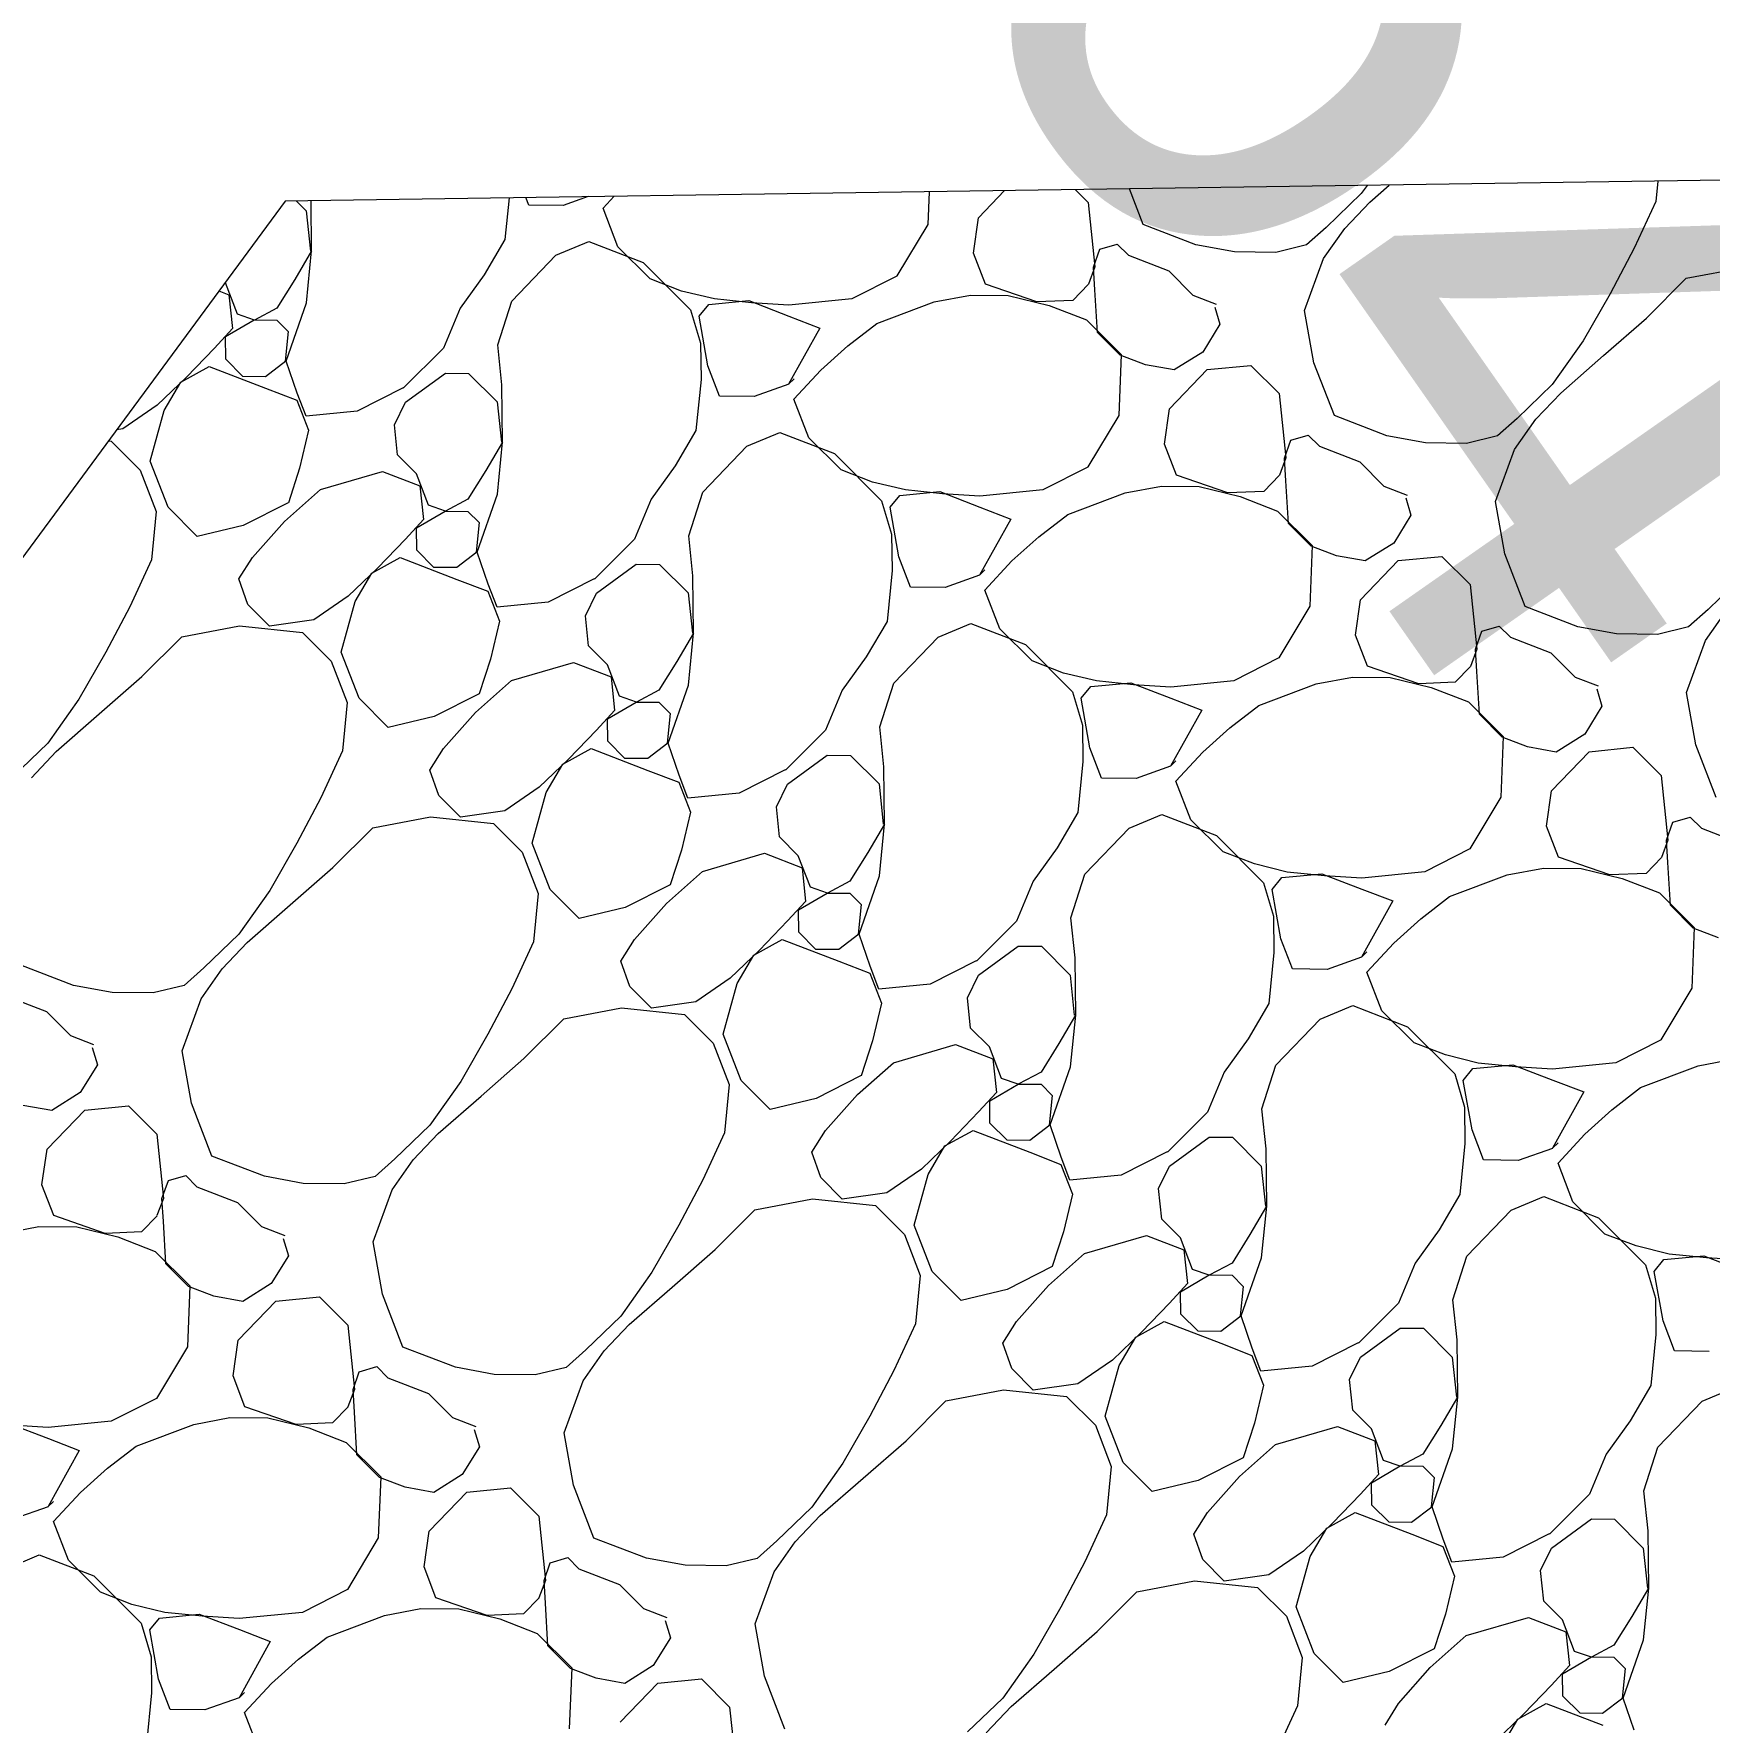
# Model space of a CAD drawing. Header units: feet. Extents: x 47819 to 50150, y 49272 to 50730.
# Drawn here: x 49392.69 to 49402.64, y 50498.2 to 50508.23 of the extents above; entities that cross this region are included whole.
import ezdxf
from ezdxf.enums import TextEntityAlignment as Align

# ---------------------------------------------------------------- set-up
doc = ezdxf.new("R2010")
doc.units = ezdxf.units.FT
doc.header["$MEASUREMENT"] = 0
doc.linetypes.add('R W Line', pattern=[250, 200, -10, 10, -10, 10, -10])
for name, color, linetype, lineweight in [('Level 22', 1, 'Continuous', 0), ('Level 30', 1, 'Continuous', 0), ('Level 4', 1, 'Continuous', 0)]:
    doc.layers.add(name, color=color, linetype=linetype, lineweight=lineweight)
doc.styles.get("Standard").update_dxf_attribs({"font": 'ARIAL.TTF'})

msp = doc.modelspace()

# ---------------------------------------------------------------- hatches: boundary and pattern name
at = {"layer": 'Level 30', "linetype": 'Continuous', "lineweight": 0}
msp.add_hatch(color=5, dxfattribs=at).paths.add_polyline_path([(49417.717, 50518.324, 0.448698), (49406.754, 50499.248, 0.448688), (49388.759, 50514.462), (49392.728, 50515.525), (49396.139, 50515.86), (49402.065, 50516.028), (49403.743, 50515.86), (49410.396, 50516.476), (49414.645, 50517.315)])

# ---------------------------------------------------------------- linework, layer by layer
at = {"layer": 'Level 30', "color": 1, "linetype": 'Continuous', "lineweight": 0}
for p, q in [((49429.523, 50507.749), (49394.181, 50507.24)), ((49400.61, 50507.333), (49400.575, 50507.284)), ((49400.625, 50507.234), (49400.74, 50507.334)), ((49402.337, 50507.357), (49402.326, 50507.238)), ((49394.181, 50507.24), (49385.373, 50495.295)), ((49394.246, 50507.241), (49394.306, 50507.181)), ((49394.338, 50506.943), (49394.335, 50507.242)), ((49395.511, 50507.259), (49395.487, 50507.011)), ((49395.628, 50507.216), (49395.61, 50507.261)), ((49395.982, 50507.266), (49395.833, 50507.214)), ((49396.07, 50507.197), (49396.135, 50507.268)), ((49398.007, 50507.295), (49397.999, 50507.101)), ((49398.301, 50507.14), (49398.456, 50507.302)), ((49398.875, 50507.308), (49398.952, 50507.231)), ((49399.28, 50507.1), (49399.198, 50507.312)), ((49400.575, 50507.284), (49400.366, 50507.082)), ((49400.477, 50507.077), (49400.625, 50507.234)), ((49402.326, 50507.238), (49402.197, 50506.959)), ((49394.306, 50507.181), (49394.331, 50506.942)), ((49395.833, 50507.214), (49395.628, 50507.216)), ((49396.158, 50506.968), (49396.07, 50507.197)), ((49398.271, 50506.93), (49398.301, 50507.14)), ((49398.952, 50507.231), (49398.992, 50506.848)), ((49397.999, 50507.101), (49397.815, 50506.795)), ((49399.592, 50506.979), (49399.28, 50507.1)), ((49400.367, 50507.082), (49400.25, 50506.979)), ((49400.351, 50506.899), (49400.477, 50507.077)), ((49394.337, 50506.943), (49394.238, 50506.773)), ((49394.308, 50506.634), (49394.338, 50506.943)), ((49395.487, 50507.011), (49395.363, 50506.801)), ((49395.79, 50506.918), (49395.985, 50506.999)), ((49395.985, 50506.999), (49396.309, 50506.874)), ((49396.349, 50506.777), (49396.158, 50506.968)), ((49398.984, 50506.847), (49399.021, 50506.954)), ((49399.021, 50506.954), (49399.125, 50506.984)), ((49399.125, 50506.984), (49399.191, 50506.918)), ((49399.822, 50506.938), (49399.592, 50506.979)), ((49400.067, 50506.935), (49399.822, 50506.938)), ((49400.25, 50506.979), (49400.067, 50506.935)), ((49402.197, 50506.959), (49402.054, 50506.689)), ((49395.528, 50506.645), (49395.79, 50506.918)), ((49396.309, 50506.874), (49396.59, 50506.593)), ((49398.342, 50506.746), (49398.271, 50506.93)), ((49398.992, 50506.848), (49398.954, 50506.745)), ((49398.992, 50506.713), (49398.984, 50506.847)), ((49399.191, 50506.918), (49399.432, 50506.825)), ((49400.238, 50506.59), (49400.351, 50506.899)), ((49402.506, 50506.781), (49402.849, 50506.845)), ((49393.826, 50506.754), (49393.824, 50506.756)), ((49393.898, 50506.567), (49393.826, 50506.754)), ((49394.238, 50506.773), (49394.132, 50506.603)), ((49395.363, 50506.801), (49395.221, 50506.603)), ((49396.535, 50506.705), (49396.349, 50506.777)), ((49397.816, 50506.794), (49397.548, 50506.659)), ((49398.647, 50506.641), (49398.342, 50506.746)), ((49398.954, 50506.745), (49398.862, 50506.649)), ((49399.432, 50506.825), (49399.575, 50506.681)), ((49402.269, 50506.544), (49402.506, 50506.781)), ((49393.787, 50506.706), (49393.847, 50506.682)), ((49393.847, 50506.682), (49393.867, 50506.483)), ((49394.186, 50506.289), (49394.308, 50506.634)), ((49395.445, 50506.385), (49395.528, 50506.645)), ((49396.731, 50506.658), (49396.535, 50506.705)), ((49396.699, 50506.625), (49396.935, 50506.648)), ((49396.952, 50506.635), (49396.731, 50506.658)), ((49396.935, 50506.648), (49397.173, 50506.556)), ((49397.173, 50506.622), (49396.952, 50506.635)), ((49397.548, 50506.659), (49397.173, 50506.622)), ((49397.696, 50506.512), (49398.037, 50506.641)), ((49398.037, 50506.641), (49398.253, 50506.681)), ((49398.253, 50506.681), (49398.477, 50506.678)), ((49398.477, 50506.678), (49398.72, 50506.619)), ((49398.862, 50506.649), (49398.647, 50506.641)), ((49399.007, 50506.459), (49398.992, 50506.713)), ((49399.575, 50506.681), (49399.712, 50506.628)), ((49402.054, 50506.689), (49401.894, 50506.409)), ((49393.827, 50506.434), (49393.997, 50506.533)), ((49393.998, 50506.532), (49393.898, 50506.567)), ((49393.997, 50506.533), (49394.132, 50506.531)), ((49394.132, 50506.603), (49393.998, 50506.532)), ((49394.132, 50506.531), (49394.199, 50506.465)), ((49395.221, 50506.603), (49395.121, 50506.365)), ((49396.59, 50506.593), (49396.649, 50506.395)), ((49396.641, 50506.555), (49396.699, 50506.625)), ((49396.693, 50506.26), (49396.641, 50506.555)), ((49397.173, 50506.556), (49397.357, 50506.485)), ((49398.72, 50506.619), (49398.943, 50506.533)), ((49398.943, 50506.533), (49399.149, 50506.328)), ((49399.704, 50506.61), (49399.735, 50506.508)), ((49400.293, 50506.279), (49400.238, 50506.59)), ((49402.014, 50506.322), (49402.269, 50506.544)), ((49393.867, 50506.483), (49393.761, 50506.366)), ((49393.829, 50506.3), (49393.827, 50506.434)), ((49394.199, 50506.465), (49394.181, 50506.289)), ((49397.357, 50506.485), (49397.172, 50506.151)), ((49397.524, 50506.379), (49397.696, 50506.512)), ((49399.142, 50506.324), (49399.007, 50506.459)), ((49399.735, 50506.508), (49399.633, 50506.342)), ((49393.761, 50506.366), (49393.594, 50506.193)), ((49395.121, 50506.365), (49394.883, 50506.128)), ((49395.469, 50506.147), (49395.445, 50506.385)), ((49396.649, 50506.395), (49396.652, 50506.179)), ((49397.364, 50506.235), (49397.524, 50506.379)), ((49399.633, 50506.342), (49399.464, 50506.236)), ((49401.894, 50506.409), (49401.71, 50506.149)), ((49393.561, 50506.164), (49393.729, 50506.257)), ((49393.729, 50506.257), (49394.065, 50506.127)), ((49393.93, 50506.198), (49393.829, 50506.3)), ((49394.185, 50506.289), (49394.065, 50506.196)), ((49394.252, 50506.099), (49394.186, 50506.289)), ((49396.762, 50506.081), (49396.693, 50506.26)), ((49397.204, 50506.063), (49397.364, 50506.235)), ((49399.149, 50506.328), (49399.134, 50505.966)), ((49399.293, 50506.266), (49399.142, 50506.324)), ((49399.464, 50506.236), (49399.293, 50506.266)), ((49399.436, 50506.005), (49399.66, 50506.238)), ((49399.66, 50506.238), (49399.919, 50506.263)), ((49399.919, 50506.263), (49400.087, 50506.096)), ((49400.415, 50505.965), (49400.293, 50506.279)), ((49401.76, 50506.099), (49402.014, 50506.322)), ((49393.594, 50506.193), (49393.421, 50506.027)), ((49393.462, 50505.995), (49393.561, 50506.164)), ((49394.065, 50506.196), (49393.93, 50506.198)), ((49394.882, 50506.13), (49394.609, 50505.992)), ((49394.896, 50506.045), (49395.133, 50506.218)), ((49395.133, 50506.218), (49395.27, 50506.216)), ((49395.27, 50506.216), (49395.441, 50506.046)), ((49395.473, 50505.808), (49395.469, 50506.147)), ((49396.652, 50506.179), (49396.622, 50505.876)), ((49397.173, 50506.151), (49396.968, 50506.079)), ((49397.172, 50506.151), (49397.205, 50506.183)), ((49401.71, 50506.149), (49401.501, 50505.947)), ((49394.065, 50506.127), (49394.251, 50506.056)), ((49394.251, 50506.056), (49394.319, 50505.878)), ((49394.305, 50505.962), (49394.252, 50506.099)), ((49394.831, 50505.911), (49394.896, 50506.045)), ((49395.441, 50506.046), (49395.466, 50505.807)), ((49396.968, 50506.079), (49396.762, 50506.081)), ((49397.293, 50505.833), (49397.204, 50506.063)), ((49400.087, 50506.096), (49400.127, 50505.713)), ((49401.612, 50505.943), (49401.76, 50506.099)), ((49393.421, 50506.027), (49393.216, 50505.886)), ((49393.379, 50505.695), (49393.462, 50505.995)), ((49394.609, 50505.992), (49394.305, 50505.962)), ((49399.134, 50505.966), (49398.95, 50505.66)), ((49399.406, 50505.795), (49399.436, 50506.005)), ((49400.727, 50505.844), (49400.415, 50505.965)), ((49401.501, 50505.947), (49401.385, 50505.844)), ((49401.486, 50505.764), (49401.612, 50505.943)), ((49393.216, 50505.886), (49393.179, 50505.881)), ((49394.319, 50505.878), (49394.266, 50505.653)), ((49394.849, 50505.731), (49394.831, 50505.911)), ((49396.622, 50505.876), (49396.498, 50505.666)), ((49396.925, 50505.783), (49397.12, 50505.864)), ((49397.12, 50505.864), (49397.444, 50505.739)), ((49397.484, 50505.642), (49397.293, 50505.833)), ((49400.156, 50505.819), (49400.259, 50505.849)), ((49400.259, 50505.849), (49400.326, 50505.783)), ((49400.957, 50505.803), (49400.727, 50505.844)), ((49401.385, 50505.844), (49401.201, 50505.8)), ((49393.129, 50505.814), (49393.148, 50505.812)), ((49393.148, 50505.812), (49393.32, 50505.64)), ((49394.961, 50505.619), (49394.849, 50505.731)), ((49395.472, 50505.808), (49395.373, 50505.638)), ((49395.443, 50505.499), (49395.473, 50505.808)), ((49396.663, 50505.51), (49396.925, 50505.783)), ((49397.444, 50505.739), (49397.725, 50505.458)), ((49399.477, 50505.611), (49399.406, 50505.795)), ((49400.118, 50505.712), (49400.156, 50505.819)), ((49400.326, 50505.783), (49400.567, 50505.69)), ((49401.201, 50505.8), (49400.957, 50505.803)), ((49401.373, 50505.455), (49401.486, 50505.764)), ((49393.32, 50505.64), (49393.415, 50505.395)), ((49393.485, 50505.42), (49393.379, 50505.695)), ((49394.266, 50505.653), (49394.2, 50505.447)), ((49394.39, 50505.525), (49394.759, 50505.633)), ((49394.759, 50505.633), (49394.982, 50505.548)), ((49395.373, 50505.638), (49395.267, 50505.468)), ((49396.498, 50505.666), (49396.356, 50505.469)), ((49397.67, 50505.57), (49397.484, 50505.642)), ((49398.951, 50505.659), (49398.683, 50505.524)), ((49400.127, 50505.713), (49400.089, 50505.61)), ((49400.127, 50505.578), (49400.118, 50505.712)), ((49400.567, 50505.69), (49400.71, 50505.546)), ((49395.033, 50505.432), (49394.961, 50505.619)), ((49394.982, 50505.548), (49395.002, 50505.348)), ((49397.866, 50505.523), (49397.67, 50505.57)), ((49399.172, 50505.506), (49399.388, 50505.546)), ((49399.388, 50505.546), (49399.612, 50505.543)), ((49399.782, 50505.506), (49399.477, 50505.611)), ((49399.612, 50505.543), (49399.855, 50505.484)), ((49400.089, 50505.61), (49399.997, 50505.514)), ((49400.142, 50505.324), (49400.127, 50505.578)), ((49400.71, 50505.546), (49400.847, 50505.493)), ((49394.199, 50505.447), (49393.931, 50505.312)), ((49394.176, 50505.336), (49394.39, 50505.525)), ((49395.133, 50505.397), (49395.033, 50505.432)), ((49395.267, 50505.468), (49395.133, 50505.397)), ((49395.321, 50505.154), (49395.443, 50505.499)), ((49396.356, 50505.469), (49396.256, 50505.23)), ((49396.579, 50505.25), (49396.663, 50505.51)), ((49397.725, 50505.458), (49397.784, 50505.26)), ((49397.776, 50505.42), (49397.834, 50505.49)), ((49397.834, 50505.49), (49398.07, 50505.513)), ((49398.087, 50505.5), (49397.866, 50505.523)), ((49398.07, 50505.513), (49398.308, 50505.421)), ((49398.308, 50505.487), (49398.087, 50505.5)), ((49398.683, 50505.524), (49398.308, 50505.487)), ((49398.831, 50505.377), (49399.172, 50505.506)), ((49399.997, 50505.514), (49399.782, 50505.506)), ((49399.855, 50505.484), (49400.078, 50505.398)), ((49400.839, 50505.476), (49400.869, 50505.373)), ((49401.428, 50505.144), (49401.373, 50505.455)), ((49393.415, 50505.395), (49393.386, 50505.108)), ((49393.658, 50505.247), (49393.485, 50505.42)), ((49393.987, 50505.122), (49394.176, 50505.336)), ((49395.002, 50505.348), (49394.896, 50505.231)), ((49394.962, 50505.299), (49395.132, 50505.398)), ((49395.132, 50505.398), (49395.267, 50505.396)), ((49395.267, 50505.396), (49395.334, 50505.33)), ((49395.334, 50505.33), (49395.316, 50505.154)), ((49397.828, 50505.126), (49397.776, 50505.42)), ((49398.492, 50505.35), (49398.307, 50505.016)), ((49398.308, 50505.421), (49398.492, 50505.35)), ((49398.659, 50505.244), (49398.831, 50505.377)), ((49400.078, 50505.398), (49400.283, 50505.193)), ((49400.869, 50505.373), (49400.768, 50505.207)), ((49393.931, 50505.312), (49393.658, 50505.247)), ((49394.896, 50505.231), (49394.729, 50505.059)), ((49394.963, 50505.165), (49394.962, 50505.299)), ((49396.256, 50505.23), (49396.018, 50504.993)), ((49396.604, 50505.012), (49396.579, 50505.25)), ((49397.784, 50505.26), (49397.787, 50505.044)), ((49398.499, 50505.101), (49398.659, 50505.244)), ((49400.277, 50505.189), (49400.142, 50505.324)), ((49395.065, 50505.063), (49394.963, 50505.165)), ((49395.32, 50505.154), (49395.2, 50505.062)), ((49395.387, 50504.964), (49395.321, 50505.154)), ((49397.897, 50504.946), (49397.828, 50505.126)), ((49400.283, 50505.193), (49400.269, 50504.832)), ((49400.428, 50505.131), (49400.277, 50505.189)), ((49400.599, 50505.101), (49400.428, 50505.131)), ((49400.768, 50505.207), (49400.599, 50505.101)), ((49400.794, 50505.103), (49401.054, 50505.128)), ((49401.054, 50505.128), (49401.222, 50504.961)), ((49401.549, 50504.83), (49401.428, 50505.144)), ((49393.386, 50505.108), (49393.258, 50504.829)), ((49393.906, 50504.994), (49393.987, 50505.122)), ((49394.729, 50505.059), (49394.556, 50504.892)), ((49394.597, 50504.86), (49394.696, 50505.029)), ((49394.696, 50505.029), (49394.864, 50505.122)), ((49394.864, 50505.122), (49395.2, 50504.992)), ((49395.2, 50505.062), (49395.065, 50505.063)), ((49396.031, 50504.91), (49396.267, 50505.083)), ((49396.267, 50505.083), (49396.405, 50505.081)), ((49396.405, 50505.081), (49396.576, 50504.911)), ((49397.787, 50505.044), (49397.757, 50504.741)), ((49398.307, 50505.016), (49398.339, 50505.048)), ((49398.339, 50504.928), (49398.499, 50505.101)), ((49400.571, 50504.87), (49400.794, 50505.103)), ((49393.959, 50504.842), (49393.906, 50504.994)), ((49395.2, 50504.992), (49395.386, 50504.921)), ((49395.44, 50504.827), (49395.387, 50504.964)), ((49396.016, 50504.995), (49395.744, 50504.857)), ((49396.608, 50504.673), (49396.604, 50505.012)), ((49398.103, 50504.944), (49397.897, 50504.946)), ((49398.307, 50505.016), (49398.103, 50504.944)), ((49398.428, 50504.698), (49398.339, 50504.928)), ((49401.222, 50504.961), (49401.262, 50504.578)), ((49402.845, 50505.014), (49402.636, 50504.813)), ((49393.258, 50504.829), (49393.115, 50504.559)), ((49394.087, 50504.714), (49393.959, 50504.842)), ((49394.556, 50504.892), (49394.351, 50504.751)), ((49394.514, 50504.56), (49394.597, 50504.86)), ((49395.386, 50504.921), (49395.454, 50504.743)), ((49395.744, 50504.857), (49395.44, 50504.827)), ((49395.966, 50504.776), (49396.031, 50504.91)), ((49396.576, 50504.911), (49396.601, 50504.672)), ((49400.269, 50504.832), (49400.085, 50504.525)), ((49400.541, 50504.66), (49400.571, 50504.87)), ((49401.862, 50504.709), (49401.549, 50504.83)), ((49394.351, 50504.751), (49394.087, 50504.714)), ((49395.454, 50504.743), (49395.401, 50504.518)), ((49395.984, 50504.596), (49395.966, 50504.776)), ((49397.757, 50504.741), (49397.633, 50504.532)), ((49398.06, 50504.648), (49398.255, 50504.729)), ((49398.255, 50504.729), (49398.579, 50504.604)), ((49402.636, 50504.812), (49402.52, 50504.709)), ((49402.621, 50504.629), (49402.747, 50504.808)), ((49393.33, 50504.414), (49393.567, 50504.651)), ((49393.567, 50504.651), (49393.91, 50504.715)), ((49393.91, 50504.715), (49394.283, 50504.677)), ((49394.283, 50504.677), (49394.455, 50504.505)), ((49396.607, 50504.673), (49396.508, 50504.503)), ((49396.578, 50504.364), (49396.608, 50504.673)), ((49397.798, 50504.375), (49398.06, 50504.648)), ((49398.619, 50504.507), (49398.428, 50504.698)), ((49400.612, 50504.476), (49400.541, 50504.66)), ((49401.253, 50504.577), (49401.291, 50504.684)), ((49401.291, 50504.684), (49401.394, 50504.714)), ((49401.394, 50504.714), (49401.461, 50504.648)), ((49401.461, 50504.648), (49401.702, 50504.555)), ((49402.092, 50504.668), (49401.862, 50504.709)), ((49402.336, 50504.665), (49402.092, 50504.668)), ((49402.52, 50504.709), (49402.336, 50504.665)), ((49402.508, 50504.32), (49402.621, 50504.629)), ((49393.115, 50504.559), (49392.955, 50504.279)), ((49394.62, 50504.285), (49394.514, 50504.56)), ((49396.096, 50504.484), (49395.984, 50504.596)), ((49397.633, 50504.532), (49397.491, 50504.334)), ((49398.579, 50504.604), (49398.86, 50504.324)), ((49400.086, 50504.525), (49399.818, 50504.389)), ((49401.262, 50504.578), (49401.224, 50504.475)), ((49401.261, 50504.444), (49401.253, 50504.577)), ((49401.702, 50504.555), (49401.845, 50504.411)), ((49394.455, 50504.505), (49394.55, 50504.26)), ((49395.401, 50504.518), (49395.334, 50504.312)), ((49395.525, 50504.39), (49395.894, 50504.498)), ((49395.894, 50504.498), (49396.117, 50504.413)), ((49396.168, 50504.297), (49396.096, 50504.484)), ((49396.508, 50504.503), (49396.402, 50504.334)), ((49398.805, 50504.435), (49398.619, 50504.507)), ((49399.001, 50504.388), (49398.805, 50504.435)), ((49400.917, 50504.371), (49400.612, 50504.476)), ((49401.224, 50504.475), (49401.132, 50504.38)), ((49401.277, 50504.19), (49401.261, 50504.444)), ((49393.075, 50504.192), (49393.33, 50504.414)), ((49395.311, 50504.201), (49395.525, 50504.39)), ((49396.117, 50504.413), (49396.137, 50504.213)), ((49396.402, 50504.334), (49396.268, 50504.262)), ((49396.456, 50504.019), (49396.578, 50504.364)), ((49397.491, 50504.334), (49397.391, 50504.096)), ((49397.714, 50504.115), (49397.798, 50504.375)), ((49398.86, 50504.324), (49398.919, 50504.125)), ((49398.91, 50504.285), (49398.969, 50504.355)), ((49398.969, 50504.355), (49399.205, 50504.378)), ((49399.222, 50504.365), (49399.001, 50504.388)), ((49399.205, 50504.378), (49399.443, 50504.286)), ((49399.443, 50504.352), (49399.222, 50504.365)), ((49399.818, 50504.389), (49399.443, 50504.352)), ((49399.966, 50504.242), (49400.307, 50504.371)), ((49400.307, 50504.371), (49400.523, 50504.411)), ((49400.523, 50504.411), (49400.747, 50504.409)), ((49400.747, 50504.409), (49400.99, 50504.35)), ((49401.132, 50504.38), (49400.917, 50504.371)), ((49400.99, 50504.35), (49401.213, 50504.264)), ((49401.845, 50504.411), (49401.982, 50504.359)), ((49401.974, 50504.341), (49402.004, 50504.238)), ((49392.955, 50504.279), (49392.771, 50504.019)), ((49394.55, 50504.26), (49394.521, 50503.973)), ((49394.793, 50504.112), (49394.62, 50504.285)), ((49395.334, 50504.312), (49395.066, 50504.177)), ((49396.097, 50504.164), (49396.267, 50504.263)), ((49396.268, 50504.262), (49396.168, 50504.297)), ((49396.267, 50504.263), (49396.402, 50504.262)), ((49396.402, 50504.262), (49396.468, 50504.195)), ((49398.963, 50503.991), (49398.91, 50504.285)), ((49399.443, 50504.286), (49399.627, 50504.215)), ((49399.794, 50504.109), (49399.966, 50504.242)), ((49401.213, 50504.264), (49401.418, 50504.058)), ((49402.004, 50504.238), (49401.903, 50504.072)), ((49402.563, 50504.009), (49402.508, 50504.32)), ((49392.82, 50503.969), (49393.075, 50504.192)), ((49395.066, 50504.177), (49394.793, 50504.112)), ((49395.122, 50503.987), (49395.311, 50504.201)), ((49396.137, 50504.213), (49396.031, 50504.096)), ((49396.098, 50504.03), (49396.097, 50504.164)), ((49396.468, 50504.195), (49396.451, 50504.019)), ((49398.919, 50504.125), (49398.921, 50503.909)), ((49399.627, 50504.215), (49399.442, 50503.881)), ((49401.412, 50504.055), (49401.277, 50504.19)), ((49396.031, 50504.096), (49395.864, 50503.924)), ((49396.2, 50503.928), (49396.098, 50504.03)), ((49397.391, 50504.096), (49397.153, 50503.858)), ((49397.739, 50503.877), (49397.714, 50504.115)), ((49399.634, 50503.966), (49399.794, 50504.109)), ((49401.418, 50504.058), (49401.404, 50503.697)), ((49401.563, 50503.996), (49401.412, 50504.055)), ((49401.903, 50504.072), (49401.733, 50503.966)), ((49392.771, 50504.019), (49392.562, 50503.818)), ((49392.673, 50503.813), (49392.82, 50503.969)), ((49394.521, 50503.973), (49394.393, 50503.694)), ((49395.041, 50503.859), (49395.122, 50503.987)), ((49395.864, 50503.924), (49395.691, 50503.757)), ((49395.831, 50503.894), (49395.999, 50503.987)), ((49395.999, 50503.987), (49396.335, 50503.857)), ((49396.335, 50503.927), (49396.2, 50503.928)), ((49396.455, 50504.019), (49396.335, 50503.927)), ((49396.522, 50503.829), (49396.456, 50504.019)), ((49397.166, 50503.775), (49397.402, 50503.948)), ((49397.402, 50503.948), (49397.54, 50503.946)), ((49397.54, 50503.946), (49397.711, 50503.776)), ((49399.032, 50503.811), (49398.963, 50503.991)), ((49399.474, 50503.793), (49399.634, 50503.966)), ((49401.733, 50503.966), (49401.563, 50503.996)), ((49401.706, 50503.736), (49401.929, 50503.968)), ((49401.929, 50503.968), (49402.189, 50503.994)), ((49402.189, 50503.994), (49402.357, 50503.826)), ((49402.684, 50503.695), (49402.563, 50504.009)), ((49395.093, 50503.707), (49395.041, 50503.859)), ((49395.732, 50503.725), (49395.831, 50503.894)), ((49396.335, 50503.857), (49396.521, 50503.786)), ((49396.574, 50503.692), (49396.522, 50503.829)), ((49397.151, 50503.86), (49396.879, 50503.722)), ((49397.743, 50503.538), (49397.739, 50503.877)), ((49398.921, 50503.909), (49398.891, 50503.606)), ((49399.442, 50503.881), (49399.238, 50503.809)), ((49399.442, 50503.881), (49399.474, 50503.913)), ((49402.357, 50503.826), (49402.396, 50503.443)), ((49395.691, 50503.757), (49395.486, 50503.616)), ((49395.649, 50503.425), (49395.732, 50503.725)), ((49396.521, 50503.786), (49396.589, 50503.608)), ((49396.879, 50503.722), (49396.574, 50503.692)), ((49397.1, 50503.641), (49397.166, 50503.775)), ((49397.711, 50503.776), (49397.735, 50503.537)), ((49399.238, 50503.809), (49399.032, 50503.811)), ((49399.563, 50503.563), (49399.474, 50503.793)), ((49401.676, 50503.525), (49401.706, 50503.736)), ((49394.393, 50503.694), (49394.25, 50503.424)), ((49395.222, 50503.579), (49395.093, 50503.707)), ((49397.119, 50503.461), (49397.1, 50503.641)), ((49401.404, 50503.697), (49401.22, 50503.39)), ((49394.702, 50503.516), (49395.045, 50503.581)), ((49395.045, 50503.581), (49395.418, 50503.542)), ((49395.486, 50503.616), (49395.222, 50503.579)), ((49395.418, 50503.542), (49395.59, 50503.37)), ((49396.589, 50503.608), (49396.536, 50503.383)), ((49397.742, 50503.538), (49397.643, 50503.368)), ((49397.713, 50503.23), (49397.743, 50503.538)), ((49398.891, 50503.606), (49398.768, 50503.397)), ((49399.195, 50503.513), (49399.389, 50503.594)), ((49399.389, 50503.594), (49399.714, 50503.469)), ((49399.754, 50503.372), (49399.563, 50503.563)), ((49401.747, 50503.341), (49401.676, 50503.525)), ((49402.388, 50503.443), (49402.426, 50503.549)), ((49402.426, 50503.549), (49402.529, 50503.579)), ((49402.529, 50503.579), (49402.596, 50503.513)), ((49394.25, 50503.424), (49394.09, 50503.144)), ((49394.465, 50503.279), (49394.702, 50503.516)), ((49395.755, 50503.15), (49395.649, 50503.425)), ((49397.23, 50503.35), (49397.119, 50503.461)), ((49398.933, 50503.24), (49399.195, 50503.513)), ((49399.714, 50503.469), (49399.995, 50503.189)), ((49402.396, 50503.443), (49402.359, 50503.34)), ((49402.396, 50503.309), (49402.388, 50503.443)), ((49402.596, 50503.513), (49402.837, 50503.42)), ((49395.59, 50503.37), (49395.684, 50503.125)), ((49396.536, 50503.383), (49396.469, 50503.177)), ((49396.66, 50503.255), (49397.029, 50503.364)), ((49397.029, 50503.364), (49397.252, 50503.278)), ((49397.303, 50503.162), (49397.23, 50503.35)), ((49397.643, 50503.368), (49397.537, 50503.199)), ((49398.768, 50503.397), (49398.626, 50503.199)), ((49399.94, 50503.301), (49399.754, 50503.372)), ((49401.221, 50503.39), (49400.953, 50503.254)), ((49402.052, 50503.236), (49401.747, 50503.341)), ((49402.359, 50503.34), (49402.267, 50503.245)), ((49394.21, 50503.057), (49394.465, 50503.279)), ((49396.446, 50503.066), (49396.66, 50503.255)), ((49397.252, 50503.278), (49397.272, 50503.078)), ((49397.591, 50502.884), (49397.713, 50503.23)), ((49398.849, 50502.98), (49398.933, 50503.24)), ((49400.135, 50503.253), (49399.94, 50503.301)), ((49400.045, 50503.15), (49400.103, 50503.22)), ((49400.103, 50503.22), (49400.34, 50503.243)), ((49400.356, 50503.23), (49400.135, 50503.253)), ((49400.34, 50503.243), (49400.578, 50503.151)), ((49400.578, 50503.217), (49400.356, 50503.23)), ((49400.953, 50503.254), (49400.578, 50503.217)), ((49401.1, 50503.107), (49401.442, 50503.236)), ((49401.442, 50503.236), (49401.658, 50503.276)), ((49401.658, 50503.276), (49401.882, 50503.274)), ((49401.882, 50503.274), (49402.125, 50503.215)), ((49402.267, 50503.245), (49402.052, 50503.236)), ((49402.412, 50503.055), (49402.396, 50503.309)), ((49394.09, 50503.144), (49393.906, 50502.884)), ((49395.684, 50503.125), (49395.656, 50502.838)), ((49395.928, 50502.977), (49395.755, 50503.15)), ((49396.469, 50503.177), (49396.201, 50503.042)), ((49397.232, 50503.029), (49397.402, 50503.128)), ((49397.403, 50503.128), (49397.303, 50503.162)), ((49397.402, 50503.128), (49397.537, 50503.127)), ((49397.537, 50503.199), (49397.403, 50503.128)), ((49397.537, 50503.127), (49397.603, 50503.06)), ((49398.626, 50503.199), (49398.526, 50502.961)), ((49399.995, 50503.189), (49400.054, 50502.99)), ((49400.098, 50502.856), (49400.045, 50503.15)), ((49400.578, 50503.151), (49400.762, 50503.081)), ((49402.125, 50503.215), (49402.348, 50503.129)), ((49402.348, 50503.129), (49402.553, 50502.924)), ((49393.955, 50502.835), (49394.21, 50503.057)), ((49396.201, 50503.042), (49395.928, 50502.977)), ((49396.257, 50502.852), (49396.446, 50503.066)), ((49397.272, 50503.078), (49397.166, 50502.962)), ((49397.233, 50502.895), (49397.232, 50503.029)), ((49397.603, 50503.06), (49397.586, 50502.884)), ((49400.762, 50503.081), (49400.577, 50502.746)), ((49400.929, 50502.974), (49401.1, 50503.107)), ((49402.547, 50502.92), (49402.412, 50503.055)), ((49397.166, 50502.962), (49396.999, 50502.789)), ((49398.526, 50502.961), (49398.288, 50502.723)), ((49398.874, 50502.743), (49398.849, 50502.98)), ((49400.054, 50502.99), (49400.056, 50502.774)), ((49400.768, 50502.831), (49400.929, 50502.974)), ((49402.553, 50502.924), (49402.539, 50502.562)), ((49402.698, 50502.861), (49402.547, 50502.92)), ((49393.906, 50502.884), (49393.697, 50502.683)), ((49393.807, 50502.678), (49393.955, 50502.835)), ((49395.656, 50502.838), (49395.528, 50502.559)), ((49396.176, 50502.724), (49396.257, 50502.852)), ((49396.966, 50502.759), (49397.134, 50502.852)), ((49397.134, 50502.852), (49397.47, 50502.723)), ((49397.335, 50502.793), (49397.233, 50502.895)), ((49397.59, 50502.884), (49397.47, 50502.792)), ((49397.657, 50502.694), (49397.591, 50502.884)), ((49400.167, 50502.677), (49400.098, 50502.856)), ((49400.609, 50502.658), (49400.768, 50502.831)), ((49396.228, 50502.572), (49396.176, 50502.724)), ((49396.999, 50502.789), (49396.826, 50502.622)), ((49396.867, 50502.59), (49396.966, 50502.759)), ((49397.47, 50502.792), (49397.335, 50502.793)), ((49397.47, 50502.723), (49397.655, 50502.651)), ((49398.286, 50502.725), (49398.014, 50502.587)), ((49398.301, 50502.64), (49398.537, 50502.813)), ((49398.537, 50502.813), (49398.675, 50502.812)), ((49398.675, 50502.812), (49398.846, 50502.641)), ((49398.878, 50502.403), (49398.874, 50502.743)), ((49400.056, 50502.774), (49400.026, 50502.471)), ((49400.577, 50502.746), (49400.373, 50502.674)), ((49400.577, 50502.746), (49400.609, 50502.778)), ((49392.923, 50502.579), (49392.61, 50502.7)), ((49393.697, 50502.683), (49393.581, 50502.579)), ((49393.682, 50502.499), (49393.807, 50502.678)), ((49396.826, 50502.622), (49396.621, 50502.481)), ((49397.655, 50502.651), (49397.724, 50502.473)), ((49397.709, 50502.557), (49397.657, 50502.694)), ((49398.235, 50502.506), (49398.301, 50502.64)), ((49398.846, 50502.641), (49398.87, 50502.402)), ((49400.373, 50502.674), (49400.167, 50502.677)), ((49400.698, 50502.428), (49400.609, 50502.658)), ((49392.521, 50502.518), (49392.762, 50502.425)), ((49393.153, 50502.538), (49392.923, 50502.579)), ((49393.397, 50502.535), (49393.153, 50502.538)), ((49393.581, 50502.579), (49393.397, 50502.535)), ((49395.528, 50502.559), (49395.385, 50502.289)), ((49396.357, 50502.444), (49396.228, 50502.572)), ((49396.784, 50502.29), (49396.867, 50502.59)), ((49398.014, 50502.587), (49397.709, 50502.557)), ((49402.539, 50502.562), (49402.355, 50502.255)), ((49392.762, 50502.425), (49392.906, 50502.281)), ((49393.568, 50502.19), (49393.682, 50502.499)), ((49395.837, 50502.381), (49396.18, 50502.446)), ((49396.18, 50502.446), (49396.553, 50502.407)), ((49396.621, 50502.481), (49396.357, 50502.444)), ((49397.724, 50502.473), (49397.671, 50502.249)), ((49398.254, 50502.326), (49398.235, 50502.506)), ((49400.026, 50502.471), (49399.903, 50502.262)), ((49400.33, 50502.378), (49400.524, 50502.459)), ((49400.524, 50502.459), (49400.849, 50502.334)), ((49400.889, 50502.237), (49400.698, 50502.428)), ((49395.6, 50502.144), (49395.837, 50502.381)), ((49396.553, 50502.407), (49396.725, 50502.235)), ((49398.365, 50502.215), (49398.254, 50502.326)), ((49398.877, 50502.403), (49398.778, 50502.233)), ((49398.848, 50502.095), (49398.878, 50502.403)), ((49400.068, 50502.105), (49400.33, 50502.378)), ((49400.849, 50502.334), (49401.13, 50502.054)), ((49392.906, 50502.281), (49393.043, 50502.229)), ((49395.385, 50502.289), (49395.225, 50502.009)), ((49396.725, 50502.235), (49396.819, 50501.99)), ((49396.89, 50502.015), (49396.784, 50502.29)), ((49397.671, 50502.249), (49397.604, 50502.042)), ((49397.795, 50502.12), (49398.164, 50502.229)), ((49398.164, 50502.229), (49398.386, 50502.143)), ((49398.778, 50502.233), (49398.672, 50502.064)), ((49399.903, 50502.262), (49399.76, 50502.064)), ((49401.075, 50502.166), (49400.889, 50502.237)), ((49402.356, 50502.255), (49402.088, 50502.119)), ((49393.035, 50502.211), (49393.065, 50502.108)), ((49393.624, 50501.879), (49393.568, 50502.19)), ((49395.345, 50501.922), (49395.6, 50502.144)), ((49397.581, 50501.931), (49397.795, 50502.12)), ((49398.438, 50502.027), (49398.365, 50502.215)), ((49398.386, 50502.143), (49398.407, 50501.943)), ((49401.27, 50502.118), (49401.075, 50502.166)), ((49401.491, 50502.095), (49401.27, 50502.118)), ((49402.088, 50502.119), (49401.712, 50502.082)), ((49402.577, 50502.101), (49402.792, 50502.142)), ((49393.065, 50502.108), (49392.963, 50501.942)), ((49397.604, 50502.043), (49397.336, 50501.907)), ((49398.537, 50501.993), (49398.438, 50502.027)), ((49398.672, 50502.064), (49398.537, 50501.993)), ((49398.726, 50501.75), (49398.848, 50502.095)), ((49399.76, 50502.064), (49399.661, 50501.826)), ((49399.984, 50501.845), (49400.068, 50502.105)), ((49401.13, 50502.054), (49401.189, 50501.855)), ((49401.18, 50502.015), (49401.238, 50502.085)), ((49401.233, 50501.721), (49401.18, 50502.015)), ((49401.238, 50502.085), (49401.475, 50502.108)), ((49401.475, 50502.108), (49401.713, 50502.017)), ((49401.712, 50502.082), (49401.491, 50502.095)), ((49401.713, 50502.017), (49401.897, 50501.946)), ((49402.235, 50501.972), (49402.577, 50502.101)), ((49392.963, 50501.942), (49392.794, 50501.836)), ((49395.225, 50502.009), (49395.041, 50501.749)), ((49395.09, 50501.7), (49395.345, 50501.922)), ((49396.819, 50501.99), (49396.791, 50501.703)), ((49397.063, 50501.842), (49396.89, 50502.015)), ((49397.392, 50501.717), (49397.581, 50501.931)), ((49398.407, 50501.943), (49398.301, 50501.827)), ((49398.367, 50501.894), (49398.537, 50501.993)), ((49398.537, 50501.993), (49398.672, 50501.992)), ((49398.672, 50501.992), (49398.738, 50501.925)), ((49398.738, 50501.925), (49398.721, 50501.749)), ((49401.897, 50501.946), (49401.712, 50501.612)), ((49402.064, 50501.839), (49402.235, 50501.972)), ((49392.794, 50501.836), (49392.623, 50501.866)), ((49392.766, 50501.606), (49392.99, 50501.838)), ((49392.99, 50501.838), (49393.25, 50501.864)), ((49393.25, 50501.864), (49393.418, 50501.696)), ((49393.745, 50501.565), (49393.624, 50501.879)), ((49397.336, 50501.907), (49397.063, 50501.842)), ((49398.301, 50501.827), (49398.134, 50501.654)), ((49398.368, 50501.76), (49398.367, 50501.894)), ((49399.661, 50501.826), (49399.423, 50501.588)), ((49400.009, 50501.608), (49399.984, 50501.845)), ((49401.189, 50501.855), (49401.191, 50501.639)), ((49401.903, 50501.696), (49402.064, 50501.839)), ((49395.041, 50501.749), (49394.832, 50501.548)), ((49397.311, 50501.589), (49397.392, 50501.717)), ((49398.101, 50501.625), (49398.268, 50501.717)), ((49398.268, 50501.717), (49398.605, 50501.588)), ((49398.47, 50501.659), (49398.368, 50501.76)), ((49398.725, 50501.749), (49398.605, 50501.657)), ((49398.791, 50501.559), (49398.726, 50501.75)), ((49401.302, 50501.542), (49401.233, 50501.721)), ((49393.418, 50501.696), (49393.457, 50501.313)), ((49394.942, 50501.543), (49395.09, 50501.7)), ((49396.791, 50501.703), (49396.663, 50501.424)), ((49398.134, 50501.654), (49397.961, 50501.488)), ((49398.002, 50501.455), (49398.101, 50501.625)), ((49398.605, 50501.657), (49398.47, 50501.659)), ((49399.436, 50501.505), (49399.672, 50501.678)), ((49399.672, 50501.678), (49399.81, 50501.677)), ((49399.81, 50501.677), (49399.981, 50501.506)), ((49401.191, 50501.639), (49401.161, 50501.336)), ((49401.712, 50501.612), (49401.744, 50501.643)), ((49401.744, 50501.523), (49401.903, 50501.696)), ((49392.736, 50501.395), (49392.766, 50501.606)), ((49394.058, 50501.445), (49393.745, 50501.565)), ((49394.832, 50501.548), (49394.716, 50501.444)), ((49394.817, 50501.364), (49394.942, 50501.543)), ((49397.363, 50501.437), (49397.311, 50501.589)), ((49398.605, 50501.588), (49398.79, 50501.516)), ((49398.79, 50501.516), (49398.859, 50501.338)), ((49398.844, 50501.422), (49398.791, 50501.559)), ((49399.421, 50501.59), (49399.149, 50501.452)), ((49400.013, 50501.268), (49400.009, 50501.608)), ((49401.508, 50501.539), (49401.302, 50501.542)), ((49401.712, 50501.611), (49401.508, 50501.539)), ((49401.833, 50501.293), (49401.744, 50501.523)), ((49393.449, 50501.313), (49393.487, 50501.419)), ((49393.487, 50501.419), (49393.59, 50501.449)), ((49393.59, 50501.449), (49393.656, 50501.383)), ((49394.288, 50501.403), (49394.058, 50501.445)), ((49394.716, 50501.444), (49394.532, 50501.4)), ((49396.663, 50501.424), (49396.52, 50501.155)), ((49397.491, 50501.309), (49397.363, 50501.437)), ((49397.961, 50501.487), (49397.756, 50501.346)), ((49397.918, 50501.155), (49398.002, 50501.455)), ((49399.149, 50501.452), (49398.844, 50501.422)), ((49399.37, 50501.372), (49399.436, 50501.505)), ((49399.981, 50501.506), (49400.005, 50501.268)), ((49392.807, 50501.211), (49392.736, 50501.395)), ((49393.457, 50501.313), (49393.419, 50501.211)), ((49393.457, 50501.179), (49393.449, 50501.313)), ((49393.656, 50501.383), (49393.897, 50501.29)), ((49394.532, 50501.4), (49394.288, 50501.403)), ((49394.703, 50501.056), (49394.817, 50501.364)), ((49397.756, 50501.346), (49397.491, 50501.309)), ((49398.859, 50501.338), (49398.806, 50501.114)), ((49399.389, 50501.191), (49399.37, 50501.372)), ((49401.161, 50501.336), (49401.037, 50501.127)), ((49401.465, 50501.243), (49401.659, 50501.325)), ((49401.659, 50501.325), (49401.984, 50501.199)), ((49393.897, 50501.29), (49394.041, 50501.147)), ((49396.735, 50501.009), (49396.972, 50501.246)), ((49396.972, 50501.246), (49397.315, 50501.311)), ((49397.315, 50501.311), (49397.688, 50501.272)), ((49397.688, 50501.272), (49397.86, 50501.1)), ((49400.012, 50501.268), (49399.913, 50501.099)), ((49399.982, 50500.96), (49400.013, 50501.268)), ((49401.203, 50500.97), (49401.465, 50501.243)), ((49402.023, 50501.102), (49401.833, 50501.293)), ((49392.503, 50501.106), (49392.718, 50501.147)), ((49392.718, 50501.147), (49392.943, 50501.144)), ((49393.112, 50501.106), (49392.807, 50501.211)), ((49392.943, 50501.144), (49393.186, 50501.085)), ((49393.328, 50501.115), (49393.112, 50501.106)), ((49393.42, 50501.21), (49393.328, 50501.115)), ((49393.472, 50500.925), (49393.457, 50501.179)), ((49394.041, 50501.147), (49394.178, 50501.094)), ((49396.52, 50501.155), (49396.36, 50500.875)), ((49398.025, 50500.88), (49397.918, 50501.155)), ((49398.806, 50501.114), (49398.739, 50500.908)), ((49399.5, 50501.08), (49399.389, 50501.191)), ((49401.037, 50501.127), (49400.895, 50500.929)), ((49401.984, 50501.199), (49402.264, 50500.919)), ((49393.186, 50501.085), (49393.409, 50500.999)), ((49394.169, 50501.076), (49394.2, 50500.973)), ((49394.759, 50500.744), (49394.703, 50501.056)), ((49397.86, 50501.1), (49397.954, 50500.855)), ((49398.93, 50500.986), (49399.299, 50501.094)), ((49399.299, 50501.094), (49399.521, 50501.008)), ((49399.573, 50500.892), (49399.5, 50501.08)), ((49399.913, 50501.099), (49399.807, 50500.929)), ((49402.209, 50501.031), (49402.023, 50501.102)), ((49402.405, 50500.983), (49402.209, 50501.031)), ((49393.409, 50500.999), (49393.614, 50500.794)), ((49393.607, 50500.79), (49393.472, 50500.925)), ((49394.2, 50500.973), (49394.098, 50500.807)), ((49396.48, 50500.787), (49396.735, 50501.009)), ((49398.716, 50500.796), (49398.93, 50500.986)), ((49399.521, 50501.008), (49399.542, 50500.808)), ((49399.807, 50500.929), (49399.672, 50500.858)), ((49399.861, 50500.615), (49399.982, 50500.96)), ((49400.895, 50500.929), (49400.796, 50500.691)), ((49401.119, 50500.71), (49401.203, 50500.97)), ((49402.264, 50500.919), (49402.323, 50500.72)), ((49402.315, 50500.88), (49402.373, 50500.95)), ((49402.373, 50500.95), (49402.61, 50500.973)), ((49402.626, 50500.96), (49402.405, 50500.983)), ((49402.61, 50500.973), (49402.848, 50500.882)), ((49402.847, 50500.947), (49402.626, 50500.96)), ((49396.36, 50500.875), (49396.176, 50500.614)), ((49397.954, 50500.855), (49397.926, 50500.568)), ((49398.198, 50500.707), (49398.025, 50500.88)), ((49398.739, 50500.908), (49398.471, 50500.772)), ((49399.501, 50500.759), (49399.672, 50500.859)), ((49399.672, 50500.858), (49399.573, 50500.892)), ((49399.672, 50500.859), (49399.807, 50500.857)), ((49399.807, 50500.857), (49399.873, 50500.79)), ((49402.368, 50500.586), (49402.315, 50500.88)), ((49393.614, 50500.794), (49393.6, 50500.432)), ((49393.758, 50500.732), (49393.607, 50500.79)), ((49393.929, 50500.701), (49393.758, 50500.732)), ((49394.098, 50500.807), (49393.929, 50500.701)), ((49394.125, 50500.703), (49394.385, 50500.729)), ((49394.385, 50500.729), (49394.553, 50500.561)), ((49394.88, 50500.43), (49394.759, 50500.744)), ((49396.225, 50500.565), (49396.48, 50500.787)), ((49398.471, 50500.772), (49398.198, 50500.707)), ((49398.527, 50500.582), (49398.716, 50500.796)), ((49399.542, 50500.808), (49399.436, 50500.692)), ((49399.503, 50500.626), (49399.501, 50500.759)), ((49399.873, 50500.79), (49399.856, 50500.615)), ((49402.323, 50500.72), (49402.326, 50500.505)), ((49393.901, 50500.471), (49394.125, 50500.703)), ((49396.176, 50500.614), (49395.967, 50500.413)), ((49399.436, 50500.692), (49399.269, 50500.519)), ((49399.605, 50500.524), (49399.503, 50500.626)), ((49399.86, 50500.614), (49399.74, 50500.522)), ((49399.926, 50500.424), (49399.861, 50500.615)), ((49400.796, 50500.691), (49400.558, 50500.453)), ((49401.144, 50500.473), (49401.119, 50500.71)), ((49394.553, 50500.561), (49394.592, 50500.178)), ((49396.077, 50500.408), (49396.225, 50500.565)), ((49397.926, 50500.568), (49397.798, 50500.29)), ((49398.446, 50500.454), (49398.527, 50500.582)), ((49399.269, 50500.519), (49399.096, 50500.353)), ((49399.236, 50500.49), (49399.403, 50500.583)), ((49399.403, 50500.583), (49399.74, 50500.453)), ((49399.74, 50500.522), (49399.605, 50500.524)), ((49400.571, 50500.37), (49400.807, 50500.543)), ((49400.807, 50500.543), (49400.945, 50500.542)), ((49400.945, 50500.542), (49401.116, 50500.371)), ((49402.437, 50500.407), (49402.368, 50500.586)), ((49393.6, 50500.432), (49393.416, 50500.125)), ((49393.871, 50500.26), (49393.901, 50500.471)), ((49395.193, 50500.31), (49394.88, 50500.43)), ((49395.967, 50500.413), (49395.85, 50500.309)), ((49398.498, 50500.302), (49398.446, 50500.454)), ((49399.137, 50500.32), (49399.236, 50500.49)), ((49399.74, 50500.453), (49399.925, 50500.381)), ((49399.979, 50500.287), (49399.926, 50500.424)), ((49400.556, 50500.455), (49400.284, 50500.317)), ((49401.148, 50500.133), (49401.144, 50500.473)), ((49402.326, 50500.505), (49402.296, 50500.201)), ((49394.621, 50500.284), (49394.725, 50500.314)), ((49394.725, 50500.314), (49394.791, 50500.248)), ((49395.423, 50500.268), (49395.193, 50500.31)), ((49395.952, 50500.229), (49396.077, 50500.408)), ((49399.096, 50500.353), (49398.891, 50500.211)), ((49399.053, 50500.02), (49399.137, 50500.32)), ((49399.925, 50500.381), (49399.994, 50500.203)), ((49400.284, 50500.317), (49399.979, 50500.287)), ((49400.505, 50500.237), (49400.571, 50500.37)), ((49401.116, 50500.371), (49401.14, 50500.133)), ((49402.643, 50500.404), (49402.437, 50500.407)), ((49393.942, 50500.076), (49393.871, 50500.26)), ((49394.584, 50500.178), (49394.621, 50500.284)), ((49394.791, 50500.248), (49395.032, 50500.155)), ((49395.667, 50500.265), (49395.423, 50500.268)), ((49395.85, 50500.309), (49395.667, 50500.265)), ((49395.838, 50499.921), (49395.952, 50500.229)), ((49397.798, 50500.29), (49397.655, 50500.02)), ((49398.626, 50500.174), (49398.498, 50500.302)), ((49398.891, 50500.211), (49398.626, 50500.174)), ((49400.524, 50500.056), (49400.505, 50500.237)), ((49393.416, 50500.125), (49393.148, 50499.989)), ((49394.592, 50500.178), (49394.554, 50500.076)), ((49394.592, 50500.044), (49394.584, 50500.178)), ((49395.032, 50500.155), (49395.176, 50500.012)), ((49397.87, 50499.874), (49398.107, 50500.111)), ((49398.107, 50500.111), (49398.45, 50500.176)), ((49398.45, 50500.176), (49398.823, 50500.137)), ((49398.823, 50500.137), (49398.995, 50499.966)), ((49399.994, 50500.203), (49399.94, 50499.979)), ((49401.146, 50500.133), (49401.048, 50499.964)), ((49401.117, 50499.825), (49401.148, 50500.133)), ((49402.296, 50500.201), (49402.172, 50499.992)), ((49402.6, 50500.108), (49402.794, 50500.19)), ((49393.638, 50499.971), (49393.853, 50500.012)), ((49393.853, 50500.012), (49394.078, 50500.009)), ((49394.247, 50499.971), (49393.942, 50500.076)), ((49394.078, 50500.009), (49394.321, 50499.95)), ((49394.555, 50500.075), (49394.463, 50499.98)), ((49394.607, 50499.79), (49394.592, 50500.044)), ((49395.176, 50500.012), (49395.313, 50499.959)), ((49397.655, 50500.02), (49397.495, 50499.74)), ((49399.16, 50499.745), (49399.053, 50500.02)), ((49400.635, 50499.945), (49400.524, 50500.056)), ((49402.338, 50499.835), (49402.6, 50500.108)), ((49392.536, 50499.979), (49392.774, 50499.887)), ((49392.773, 50499.952), (49392.552, 50499.966)), ((49393.148, 50499.989), (49392.773, 50499.952)), ((49393.296, 50499.842), (49393.638, 50499.971)), ((49394.463, 50499.98), (49394.247, 50499.971)), ((49394.321, 50499.95), (49394.544, 50499.864)), ((49395.304, 50499.941), (49395.335, 50499.838)), ((49395.894, 50499.609), (49395.838, 50499.921)), ((49398.995, 50499.966), (49399.089, 50499.721)), ((49399.94, 50499.979), (49399.874, 50499.773)), ((49400.065, 50499.851), (49400.434, 50499.959)), ((49400.434, 50499.959), (49400.656, 50499.873)), ((49400.708, 50499.757), (49400.635, 50499.945)), ((49401.048, 50499.964), (49400.941, 50499.794)), ((49402.172, 50499.992), (49402.03, 50499.794)), ((49392.957, 50499.816), (49392.772, 50499.482)), ((49392.774, 50499.887), (49392.957, 50499.816)), ((49393.125, 50499.71), (49393.296, 50499.842)), ((49394.544, 50499.864), (49394.749, 50499.659)), ((49395.335, 50499.838), (49395.233, 50499.673)), ((49397.615, 50499.652), (49397.87, 50499.874)), ((49399.851, 50499.661), (49400.065, 50499.851)), ((49400.656, 50499.873), (49400.677, 50499.673)), ((49400.996, 50499.48), (49401.117, 50499.825)), ((49402.254, 50499.575), (49402.338, 50499.835)), ((49392.964, 50499.566), (49393.125, 50499.71)), ((49394.742, 50499.655), (49394.607, 50499.79)), ((49397.495, 50499.74), (49397.31, 50499.479)), ((49399.089, 50499.721), (49399.061, 50499.433)), ((49399.333, 50499.572), (49399.16, 50499.745)), ((49399.874, 50499.773), (49399.606, 50499.637)), ((49400.636, 50499.624), (49400.807, 50499.724)), ((49400.807, 50499.723), (49400.708, 50499.757)), ((49400.941, 50499.794), (49400.807, 50499.723)), ((49400.807, 50499.724), (49400.941, 50499.722)), ((49400.941, 50499.722), (49401.008, 50499.655)), ((49402.03, 50499.794), (49401.931, 50499.556)), ((49394.749, 50499.659), (49394.734, 50499.297)), ((49394.893, 50499.597), (49394.742, 50499.655)), ((49395.233, 50499.673), (49395.064, 50499.566)), ((49396.015, 50499.295), (49395.894, 50499.609)), ((49397.36, 50499.43), (49397.615, 50499.652)), ((49399.606, 50499.637), (49399.333, 50499.572)), ((49399.661, 50499.448), (49399.851, 50499.661)), ((49400.677, 50499.673), (49400.57, 50499.557)), ((49400.638, 50499.491), (49400.636, 50499.624)), ((49401.008, 50499.655), (49400.991, 50499.48)), ((49392.772, 50499.482), (49392.805, 50499.513)), ((49392.805, 50499.393), (49392.964, 50499.566)), ((49395.064, 50499.566), (49394.893, 50499.597)), ((49395.036, 50499.336), (49395.26, 50499.568)), ((49395.26, 50499.568), (49395.52, 50499.594)), ((49395.52, 50499.594), (49395.688, 50499.426)), ((49400.57, 50499.557), (49400.404, 50499.384)), ((49401.931, 50499.556), (49401.693, 50499.318)), ((49402.279, 50499.338), (49402.254, 50499.575)), ((49392.773, 50499.481), (49392.568, 50499.409)), ((49395.688, 50499.426), (49395.727, 50499.044)), ((49397.31, 50499.479), (49397.102, 50499.278)), ((49397.212, 50499.273), (49397.36, 50499.43)), ((49399.061, 50499.433), (49398.932, 50499.155)), ((49399.581, 50499.319), (49399.661, 50499.448)), ((49400.371, 50499.355), (49400.538, 50499.448)), ((49400.538, 50499.448), (49400.875, 50499.318)), ((49400.74, 50499.389), (49400.638, 50499.491)), ((49400.994, 50499.479), (49400.874, 50499.387)), ((49401.061, 50499.289), (49400.996, 50499.48)), ((49401.706, 50499.235), (49401.942, 50499.409)), ((49401.942, 50499.409), (49402.08, 50499.407)), ((49402.08, 50499.407), (49402.25, 50499.236)), ((49392.893, 50499.164), (49392.805, 50499.393)), ((49395.006, 50499.125), (49395.036, 50499.336)), ((49399.633, 50499.167), (49399.581, 50499.319)), ((49400.404, 50499.384), (49400.231, 50499.218)), ((49400.272, 50499.185), (49400.371, 50499.355)), ((49400.874, 50499.387), (49400.74, 50499.389)), ((49400.875, 50499.318), (49401.06, 50499.246)), ((49401.691, 50499.32), (49401.419, 50499.182)), ((49402.283, 50498.998), (49402.279, 50499.338)), ((49394.734, 50499.297), (49394.551, 50498.99)), ((49396.327, 50499.175), (49396.015, 50499.295)), ((49397.102, 50499.278), (49396.985, 50499.174)), ((49397.087, 50499.094), (49397.212, 50499.273)), ((49400.231, 50499.218), (49400.026, 50499.076)), ((49401.06, 50499.246), (49401.129, 50499.068)), ((49401.114, 50499.152), (49401.061, 50499.289)), ((49401.64, 50499.102), (49401.706, 50499.235)), ((49402.25, 50499.236), (49402.275, 50498.998)), ((49392.526, 50499.113), (49392.72, 50499.195)), ((49392.72, 50499.195), (49393.045, 50499.07)), ((49393.084, 50498.973), (49392.893, 50499.164)), ((49395.077, 50498.941), (49395.006, 50499.125)), ((49395.719, 50499.043), (49395.756, 50499.149)), ((49395.756, 50499.149), (49395.86, 50499.18)), ((49395.86, 50499.18), (49395.926, 50499.113)), ((49395.926, 50499.113), (49396.167, 50499.02)), ((49396.558, 50499.134), (49396.327, 50499.175)), ((49396.802, 50499.13), (49396.558, 50499.134)), ((49396.985, 50499.174), (49396.802, 50499.13)), ((49398.932, 50499.155), (49398.789, 50498.885)), ((49399.761, 50499.039), (49399.633, 50499.167)), ((49400.188, 50498.886), (49400.272, 50499.185)), ((49401.419, 50499.182), (49401.114, 50499.152)), ((49393.045, 50499.07), (49393.325, 50498.789)), ((49395.727, 50499.044), (49395.689, 50498.941)), ((49395.727, 50498.909), (49395.719, 50499.043)), ((49396.167, 50499.02), (49396.311, 50498.877)), ((49396.973, 50498.786), (49397.087, 50499.094)), ((49399.242, 50498.976), (49399.584, 50499.041)), ((49399.584, 50499.041), (49399.958, 50499.002)), ((49400.026, 50499.076), (49399.761, 50499.039)), ((49401.129, 50499.068), (49401.075, 50498.844)), ((49401.659, 50498.921), (49401.64, 50499.102)), ((49393.27, 50498.901), (49393.084, 50498.973)), ((49394.551, 50498.99), (49394.283, 50498.854)), ((49395.382, 50498.836), (49395.077, 50498.941)), ((49395.69, 50498.94), (49395.598, 50498.845)), ((49395.742, 50498.655), (49395.727, 50498.909)), ((49399.005, 50498.74), (49399.242, 50498.976)), ((49399.958, 50499.002), (49400.13, 50498.831)), ((49401.77, 50498.81), (49401.659, 50498.921)), ((49402.281, 50498.998), (49402.182, 50498.829)), ((49402.252, 50498.69), (49402.283, 50498.998)), ((49393.466, 50498.853), (49393.27, 50498.901)), ((49393.376, 50498.751), (49393.434, 50498.82)), ((49393.434, 50498.82), (49393.67, 50498.844)), ((49393.687, 50498.831), (49393.466, 50498.853)), ((49393.67, 50498.844), (49393.909, 50498.752)), ((49393.908, 50498.817), (49393.687, 50498.831)), ((49394.283, 50498.854), (49393.908, 50498.817)), ((49394.431, 50498.707), (49394.772, 50498.836)), ((49394.772, 50498.836), (49394.988, 50498.877)), ((49394.988, 50498.877), (49395.212, 50498.874)), ((49395.212, 50498.874), (49395.456, 50498.815)), ((49395.598, 50498.845), (49395.382, 50498.836)), ((49395.456, 50498.815), (49395.679, 50498.729)), ((49396.311, 50498.877), (49396.448, 50498.824)), ((49396.439, 50498.806), (49396.47, 50498.703)), ((49398.789, 50498.885), (49398.63, 50498.605)), ((49400.13, 50498.831), (49400.224, 50498.586)), ((49400.295, 50498.61), (49400.188, 50498.886)), ((49401.075, 50498.844), (49401.009, 50498.638)), ((49401.199, 50498.716), (49401.569, 50498.824)), ((49401.569, 50498.824), (49401.791, 50498.738)), ((49401.842, 50498.622), (49401.77, 50498.81)), ((49402.182, 50498.829), (49402.076, 50498.659)), ((49393.325, 50498.789), (49393.384, 50498.59)), ((49393.429, 50498.456), (49393.376, 50498.751)), ((49393.909, 50498.752), (49394.092, 50498.681)), ((49394.26, 50498.575), (49394.431, 50498.707)), ((49395.679, 50498.729), (49395.884, 50498.524)), ((49397.029, 50498.474), (49396.973, 50498.786)), ((49398.75, 50498.517), (49399.005, 50498.74)), ((49400.985, 50498.527), (49401.199, 50498.716)), ((49401.791, 50498.738), (49401.812, 50498.539)), ((49394.092, 50498.681), (49393.907, 50498.347)), ((49395.877, 50498.52), (49395.742, 50498.655)), ((49396.47, 50498.703), (49396.368, 50498.538)), ((49398.63, 50498.605), (49398.445, 50498.344)), ((49400.467, 50498.437), (49400.295, 50498.61)), ((49401.009, 50498.638), (49400.741, 50498.502)), ((49401.942, 50498.588), (49401.842, 50498.622)), ((49402.076, 50498.659), (49401.942, 50498.588)), ((49402.131, 50498.345), (49402.252, 50498.69)), ((49393.384, 50498.59), (49393.387, 50498.375)), ((49394.099, 50498.431), (49394.26, 50498.575)), ((49395.884, 50498.524), (49395.869, 50498.162)), ((49396.028, 50498.462), (49395.877, 50498.52)), ((49396.368, 50498.538), (49396.199, 50498.431)), ((49398.495, 50498.295), (49398.75, 50498.517)), ((49400.224, 50498.586), (49400.196, 50498.298)), ((49400.796, 50498.313), (49400.985, 50498.527)), ((49401.812, 50498.539), (49401.705, 50498.422)), ((49401.771, 50498.489), (49401.942, 50498.589)), ((49401.942, 50498.589), (49402.076, 50498.587)), ((49402.076, 50498.587), (49402.143, 50498.52)), ((49402.143, 50498.52), (49402.126, 50498.345)), ((49393.498, 50498.277), (49393.429, 50498.456)), ((49393.94, 50498.258), (49394.099, 50498.431)), ((49396.199, 50498.431), (49396.028, 50498.462)), ((49396.171, 50498.201), (49396.395, 50498.433)), ((49396.395, 50498.433), (49396.655, 50498.459)), ((49396.655, 50498.459), (49396.822, 50498.291)), ((49397.15, 50498.16), (49397.029, 50498.474)), ((49400.741, 50498.502), (49400.467, 50498.437)), ((49401.705, 50498.422), (49401.539, 50498.249)), ((49401.773, 50498.356), (49401.771, 50498.489)), ((49393.387, 50498.375), (49393.357, 50498.071)), ((49393.908, 50498.347), (49393.703, 50498.274)), ((49393.907, 50498.347), (49393.94, 50498.378)), ((49398.445, 50498.344), (49398.236, 50498.143)), ((49400.716, 50498.184), (49400.796, 50498.313)), ((49401.506, 50498.22), (49401.673, 50498.313)), ((49401.673, 50498.313), (49402.01, 50498.183)), ((49401.875, 50498.254), (49401.773, 50498.356)), ((49402.129, 50498.344), (49402.009, 50498.252)), ((49402.196, 50498.154), (49402.131, 50498.345)), ((49393.703, 50498.274), (49393.498, 50498.277)), ((49394.028, 50498.029), (49393.94, 50498.258)), ((49396.822, 50498.291), (49396.862, 50497.909)), ((49398.347, 50498.138), (49398.495, 50498.295)), ((49400.196, 50498.298), (49400.067, 50498.02)), ((49401.539, 50498.249), (49401.366, 50498.083)), ((49401.407, 50498.05), (49401.506, 50498.22)), ((49402.009, 50498.252), (49401.875, 50498.254))]:
    msp.add_line(p, q, dxfattribs=at)
at = {"layer": 'Level 4', "color": 7, "linetype": 'R W Line', "lineweight": 0}
msp.add_arc((49377.126, 51925.636), 1440, 270.285702, 278.983386, dxfattribs=at)

# ---------------------------------------------------------------- texts
at = {"layer": 'Level 22', "color": 35, "linetype": 'Continuous', "lineweight": 0}
msp.add_text('764', height=4, rotation=304.9831, dxfattribs=at).set_placement((49400.378, 50508.811), align=Align.MIDDLE_CENTER)

doc.saveas('drawing.dxf')
